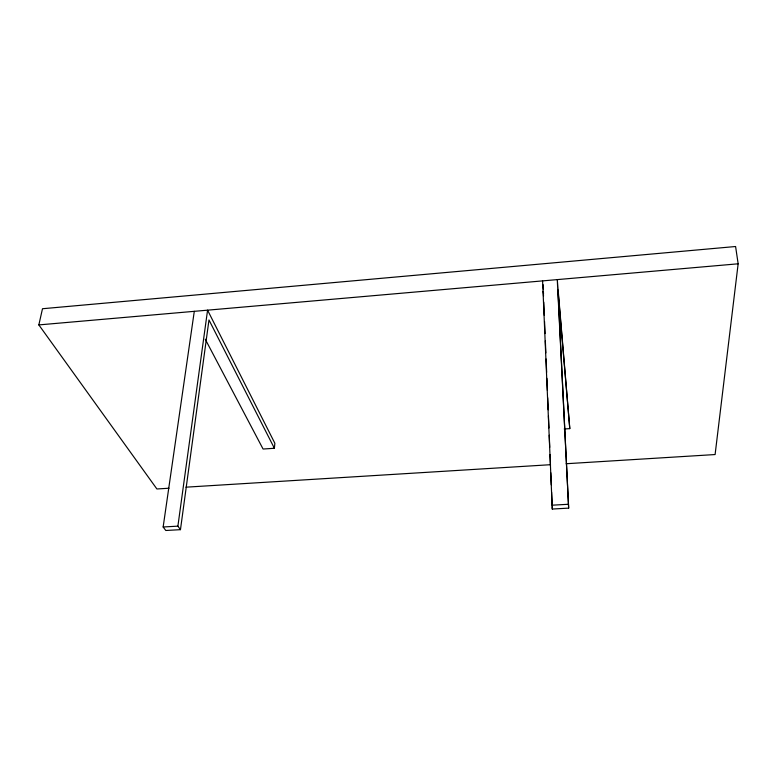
<?xml version="1.0" encoding="UTF-8"?>
<svg xmlns="http://www.w3.org/2000/svg" width="777" height="777" viewBox="0 0 777 777"><rect width="100%" height="100%" fill="white"/><g stroke="black" fill="none" stroke-linecap="round" stroke-linejoin="round"><path stroke-width="1.17" d="M205.254 339.219L263.073 449.028L274.388 448.271L274.864 443.278L207.576 310.169L177.894 526.155L180.458 529.671L165.792 530.487L163.151 526.981L194.289 311.334M169.007 488.228L156.896 488.976L38.85 324.912L42.492 308.731L735.596 246.513L738.15 263.801L715.102 454.545L566.171 463.733M180.458 529.671L208.974 319.959L274.388 448.271M38.85 324.912L738.15 263.801M564.199 428.991L569.794 428.622L557.264 279.613L568.657 508.129L552.282 509.042L542.589 280.895M185.956 487.179L550.427 464.704M163.151 526.981L177.894 526.155M551.806 505.205L568.278 504.283M542.968 284.508L543.453 289.326M543.55 293.638L543.298 291.229L543.502 296.066M569.794 428.622L557.944 289.976L568.657 508.129M543.754 302.117L544.298 315.433M544.551 321.484L545.046 333.586M545.347 340.841L545.842 352.943M546.095 358.993L546.649 372.309M546.891 378.35L547.396 390.452M547.688 397.717L548.193 409.819M548.436 415.87L548.941 427.972M549.242 435.227L549.737 447.329M550.038 454.594L550.485 465.481M550.786 472.737L551.281 484.838M551.583 492.103L552.078 504.205M552.185 506.623L552.282 509.042"/></g></svg>
